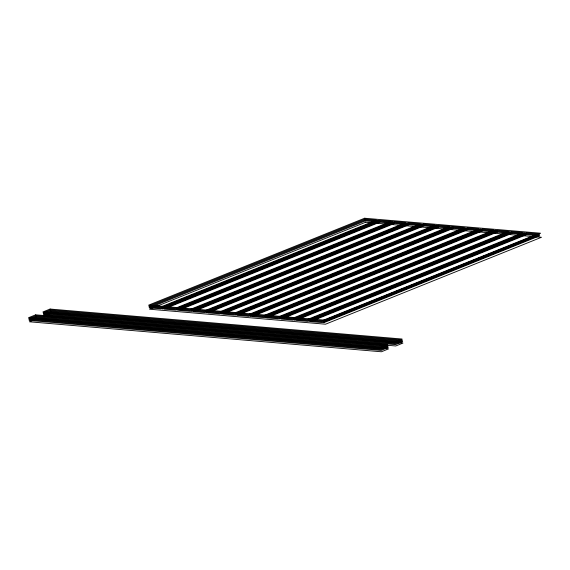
<?xml version="1.0" encoding="UTF-8"?>
<svg xmlns="http://www.w3.org/2000/svg" width="570" height="570" viewBox="0 0 570 570"><rect width="100%" height="100%" fill="white"/><g stroke="black" fill="none" stroke-linecap="round" stroke-linejoin="round"><path stroke-width="0.85" d="M162.023 307.173L378.01 220.248M162.222 308.078L378.209 221.153M162.422 308.976L378.409 222.058M176.693 308.42L392.68 221.502M176.892 309.325L392.88 222.4M177.092 310.23L393.072 223.305M191.356 309.674L407.343 222.749M191.556 310.572L407.543 223.654M191.755 311.477L407.742 224.552M206.027 310.921L422.007 223.996M206.219 311.826L422.206 224.901M206.418 312.723L422.406 225.806M220.69 312.168L436.677 225.25M220.889 313.072L436.876 226.147M221.089 313.977L437.076 227.052M235.353 313.422L451.34 226.497M235.553 314.319L451.54 227.402M235.752 315.224L451.739 228.299M250.023 314.668L466.011 227.743M250.223 315.573L466.21 228.648M250.415 316.471L466.403 229.553M264.687 315.915L480.674 228.998M264.886 316.82L480.873 229.895M265.086 317.725L481.073 230.8M279.357 317.169L495.337 230.244M279.549 318.067L495.537 231.149M279.749 318.972L495.736 232.047M294.02 318.416L510.007 231.491M294.22 319.321L510.207 232.396M294.419 320.219L510.407 233.301M308.684 319.663L524.671 232.745M308.883 320.568L524.87 233.643M309.083 321.473L525.07 234.548M323.354 320.917L539.341 233.992M323.553 321.815L539.534 234.897M323.746 322.72L539.733 235.795M35.696 314.832L28.5 317.732L380.482 347.714L387.685 344.814L35.696 314.832M50.096 309.04L42.9 311.94L394.882 341.922L402.085 339.022L50.096 309.04M35.896 315.737L28.7 318.637L380.682 348.619L387.885 345.719L35.896 315.737M50.295 309.945L43.099 312.844L395.081 342.819L402.285 339.927L50.295 309.945M36.095 316.642L28.899 319.542L380.881 349.517L388.084 346.624L36.095 316.642M50.495 310.849L43.299 313.742L395.281 343.724L402.484 340.824L50.495 310.849M36.295 317.547L29.099 320.44L381.081 350.422L388.277 347.529L36.295 317.547M50.694 311.747L43.498 314.647L395.48 344.629L402.676 341.729L50.694 311.747M36.594 318.901L29.391 321.793L381.38 351.776L388.576 348.883L36.594 318.901M50.994 313.101L43.79 316.001L395.78 345.983L402.976 343.083L50.994 313.101M364.615 218.224L148.627 305.142L324.622 320.133L540.609 233.215L364.615 218.224M364.814 219.122L148.827 306.047L160.562 307.045L376.542 220.127L364.814 219.122M365.014 220.027L149.026 306.952L160.754 307.95L376.742 221.025L365.014 220.027M365.206 220.932L149.226 307.857L160.954 308.855L376.941 221.93L365.206 220.932M365.505 222.286L149.518 309.211L325.513 324.202L541.5 237.277L365.505 222.286M379.478 220.376L163.49 307.301L175.225 308.299L391.212 221.374L379.478 220.376M379.677 221.281L163.69 308.199L175.425 309.204L391.412 222.279L379.677 221.281M379.876 222.179L163.889 309.104L175.624 310.101L391.611 223.184L379.876 222.179M394.148 221.623L178.161 308.548L189.888 309.546L405.876 222.621L394.148 221.623M394.34 222.528L178.353 309.453L190.088 310.451L406.075 223.526L394.34 222.528M394.54 223.433L178.553 310.351L190.287 311.355L406.275 224.43L394.54 223.433M408.811 222.87L192.824 309.795L204.559 310.793L420.546 223.875L408.811 222.87M409.011 223.775L193.023 310.7L204.758 311.697L420.745 224.772L409.011 223.775M409.21 224.68L193.223 311.605L204.951 312.602L420.938 225.677L409.21 224.68M423.474 224.124L207.487 311.049L219.222 312.046L435.209 225.121L423.474 224.124M423.674 225.029L207.687 311.947L219.421 312.951L435.409 226.026L423.674 225.029M423.873 225.927L207.886 312.852L219.621 313.849L435.608 226.931L423.873 225.927M438.145 225.371L222.158 312.296L233.892 313.293L449.873 226.368L438.145 225.371M438.344 226.276L222.357 313.201L234.085 314.198L450.072 227.273L438.344 226.276M438.537 227.181L222.557 314.099L234.284 315.103L450.272 228.178L438.537 227.181M452.808 226.618L236.821 313.543L248.556 314.54L464.543 227.622L452.808 226.618M453.007 227.523L237.02 314.448L248.755 315.445L464.742 228.52L453.007 227.523M453.207 228.428L237.22 315.353L248.955 316.35L464.942 229.425L453.207 228.428M467.478 227.872L251.491 314.79L263.219 315.794L479.206 228.869L467.478 227.872M467.671 228.769L251.684 315.695L263.418 316.692L479.406 229.774L467.671 228.769M467.87 229.674L251.883 316.599L263.618 317.597L479.605 230.672L467.87 229.674M482.142 229.119L266.154 316.044L277.889 317.041L493.876 230.116L482.142 229.119M482.341 230.023L266.354 316.948L278.089 317.946L494.069 231.021L482.341 230.023M482.541 230.928L266.553 317.846L278.281 318.851L494.268 231.926L482.541 230.928M496.805 230.365L280.818 317.291L292.553 318.288L508.54 231.37L496.805 230.365M497.004 231.27L281.017 318.195L292.752 319.193L508.739 232.268L497.004 231.27M497.204 232.175L281.217 319.1L292.952 320.098L508.939 233.173L497.204 232.175M511.475 231.619L295.488 318.537L307.216 319.542L523.203 232.617L511.475 231.619M511.675 232.517L295.688 319.442L307.415 320.44L523.403 233.522L511.675 232.517M511.867 233.422L295.88 320.347L307.615 321.345L523.602 234.42L511.867 233.422M526.139 232.866L310.151 319.791L321.886 320.789L537.873 233.864L526.139 232.866M526.338 233.771L310.351 320.696L322.086 321.694L538.073 234.769L526.338 233.771M526.538 234.676L310.55 321.594L322.285 322.599L538.272 235.674L526.538 234.676"/></g></svg>
